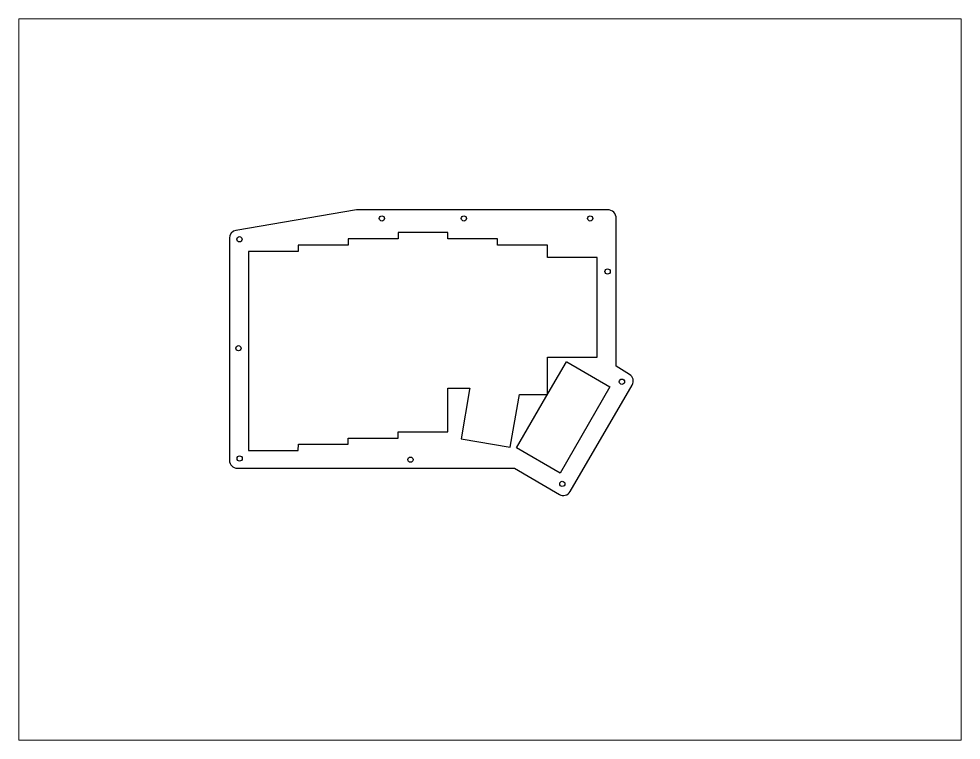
# Paper-space layout 'Layout1' of a CAD drawing. Extents: x 1.07 to 9.6, y 0.82 to 7.35.
# The model-space entities are those that its viewports show. They can reach past a viewport. Long polylines and large blocks are cut down to what shows.
import ezdxf

# ---------------------------------------------------------------- set-up
doc = ezdxf.new("R2010")
doc.units = 0
doc.header["$MEASUREMENT"] = 0
for name, color, linetype, plot in [('hipro inside', 2, 'Continuous', False), ('outside top', 6, 'Continuous', False), ('outside top hipro', 2, 'Continuous', False), ('screwholes', 1, 'Continuous', False)]:
    doc.layers.add(name, color=color, linetype=linetype, plot=plot)

msp = doc.modelspace()

# ---------------------------------------------------------------- linework, layer by layer
at = {"layer": 'hipro inside', "linetype": 'Continuous'}
for points in [[(76.29, 32.47), (84.74, 32.47), (84.64, 31.95), (81.34, 13.19), (100.1, 9.88), (103.4, 28.64), (103.67, 30.09), (112.39, 30.09), (114.39, 30.09), (114.39, 32.09), (114.39, 44.37), (133.44, 44.37), (133.44, 82.47), (114.39, 82.47), (114.39, 87.24), (95.34, 87.24), (95.34, 89.62), (76.29, 89.62), (76.29, 92), (57.24, 92), (57.24, 89.62), (38.19, 89.62), (38.19, 87.24), (19.1, 87.24), (19.1, 84.81), (0.05, 84.81), (0.05, 8.7), (19.1, 8.7), (19.14, 11.04), (38.19, 11.04), (38.19, 13.32), (57.24, 13.32), (57.24, 15.8), (76.29, 15.8), (76.29, 32.47)], [(115.55, 32.09), (121.64, 42.63), (121.77, 42.55), (138.26, 33.02), (119.21, 0.03), (102.58, 9.64), (112.39, 26.63), (115.55, 32.09)]]:
    msp.add_lwpolyline(points, dxfattribs=at)
at = {"layer": 'outside top', "linetype": 'Continuous'}
msp.add_lwpolyline([(140.71, 97.42, 0.414214), (137.36, 100.77), (41.34, 100.77), (-4.73, 92.87, 0.365317), (-7.22, 89.91), (-7.22, 4.87, 0.414214), (-4.22, 1.87), (101.75, 1.87), (118.94, -8.16, 0.414238), (123.05, -7.08), (146.83, 33.7, 0.405288), (145.83, 37.75), (140.71, 40.96)], format="xyb", close=True, dxfattribs=at)
at = {"layer": 'outside top hipro', "linetype": 'Continuous'}
msp.add_lwpolyline([(140.71, 97.42, 0.414214), (137.36, 100.77), (41.34, 100.77), (-4.73, 92.87, 0.365317), (-7.22, 89.91), (-7.22, 4.87, 0.414214), (-4.22, 1.87), (101.75, 1.87), (118.94, -8.16, 0.414238), (123.05, -7.08), (146.83, 33.7, 0.405288), (145.83, 37.75), (140.71, 40.96)], format="xyb", close=True, dxfattribs=at)
at = {"layer": 'screwholes', "linetype": 'Continuous'}
for centre in [(51.08, 97.42), (82.44, 97.42), (130.75, 97.42), (-3.42, 89.47), (137.4, 77.14), (-3.78, 47.78), (142.88, 34.97), (-3.34, 5.6), (61.98, 5.16), (120.07, -4.1)]:
    msp.add_circle(centre, 1, dxfattribs=at)

psp = doc.layouts.get("Layout1")

# ---------------------------------------------------------------- viewports
at = {"layer": 'outside top', "linetype": 'Continuous'}
psp.add_viewport(center=(5.3333, 4.0833), size=(8.5333, 6.533334), view_center_point=(92.4164, 35.8233), view_height=275.928431, dxfattribs=at)

doc.saveas('drawing.dxf')
